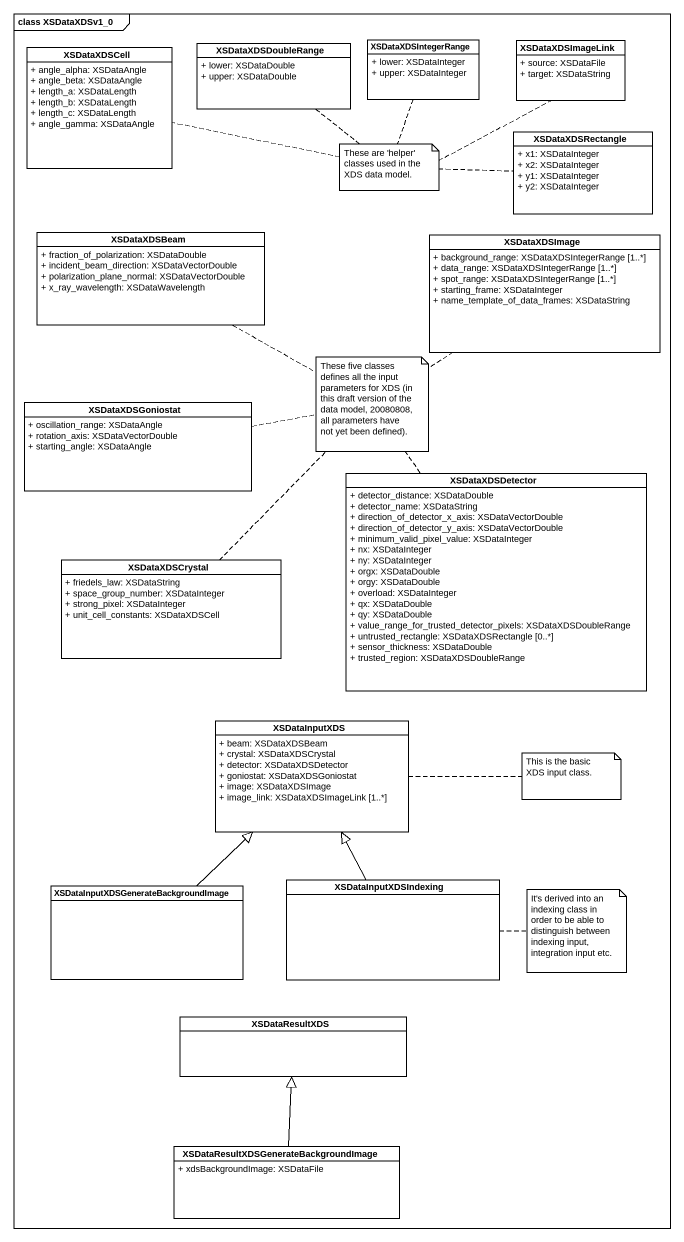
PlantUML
@startuml
mainframe class XSDataXDSv1_0
hide circle
hide empty members
skinparam classAttributeIconSize 0
class XSDataXDSCell {
  + angle_alpha: XSDataAngle
  + angle_beta: XSDataAngle
  + length_a: XSDataLength
  + length_b: XSDataLength
  + length_c: XSDataLength
  + angle_gamma: XSDataAngle
}
class XSDataXDSDoubleRange {
  + lower: XSDataDouble
  + upper: XSDataDouble
}
class XSDataXDSIntegerRange {
  + lower: XSDataInteger
  + upper: XSDataInteger
}
class XSDataXDSImageLink {
  + source: XSDataFile
  + target: XSDataString
}
class XSDataXDSRectangle {
  + x1: XSDataInteger
  + x2: XSDataInteger
  + y1: XSDataInteger
  + y2: XSDataInteger
}
class XSDataXDSBeam {
  + fraction_of_polarization: XSDataDouble
  + incident_beam_direction: XSDataVectorDouble
  + polarization_plane_normal: XSDataVectorDouble
  + x_ray_wavelength: XSDataWavelength
}
class XSDataXDSImage {
  + background_range: XSDataXDSIntegerRange [1..*]
  + data_range: XSDataXDSIntegerRange [1..*]
  + spot_range: XSDataXDSIntegerRange [1..*]
  + starting_frame: XSDataInteger
  + name_template_of_data_frames: XSDataString
}
class XSDataXDSGoniostat {
  + oscillation_range: XSDataAngle
  + rotation_axis: XSDataVectorDouble
  + starting_angle: XSDataAngle
}
class XSDataXDSDetector {
  + detector_distance: XSDataDouble
  + detector_name: XSDataString
  + direction_of_detector_x_axis: XSDataVectorDouble
  + direction_of_detector_y_axis: XSDataVectorDouble
  + minimum_valid_pixel_value: XSDataInteger
  + nx: XSDataInteger
  + ny: XSDataInteger
  + orgx: XSDataDouble
  + orgy: XSDataDouble
  + overload: XSDataInteger
  + qx: XSDataDouble
  + qy: XSDataDouble
  + value_range_for_trusted_detector_pixels: XSDataXDSDoubleRange
  + untrusted_rectangle: XSDataXDSRectangle [0..*]
  + sensor_thickness: XSDataDouble
  + trusted_region: XSDataXDSDoubleRange
}
class XSDataXDSCrystal {
  + friedels_law: XSDataString
  + space_group_number: XSDataInteger
  + strong_pixel: XSDataInteger
  + unit_cell_constants: XSDataXDSCell
}
class XSDataInputXDS {
  + beam: XSDataXDSBeam
  + crystal: XSDataXDSCrystal
  + detector: XSDataXDSDetector
  + goniostat: XSDataXDSGoniostat
  + image: XSDataXDSImage
  + image_link: XSDataXDSImageLink [1..*]
}
class "XSDataInputXDSGenerateBackgroundImage" as XSDataInputXDSGenerateBackgr
class XSDataInputXDSIndexing
class XSDataResultXDS
class "XSDataResultXDSGenerateBackgroundImage" as XSDataResultXDSGenerateBackg {
  + xdsBackgroundImage: XSDataFile
}
XSDataInputXDSGenerateBackgr -up-|> XSDataInputXDS
XSDataInputXDSIndexing -up-|> XSDataInputXDS
XSDataResultXDSGenerateBackg -up-|> XSDataResultXDS
note as N1
  These are 'helper' classes used in the XDS data model.
end note
N1 .. XSDataXDSRectangle
N1 .. XSDataXDSDoubleRange
N1 .. XSDataXDSIntegerRange
N1 .. XSDataXDSImageLink
N1 .. XSDataXDSCell
note as N2
  These five classes defines all the input parameters for XDS (in this draft version of the data model, 20080808, all parameters have not yet been defined).
end note
N2 .. XSDataXDSBeam
N2 .. XSDataXDSGoniostat
N2 .. XSDataXDSDetector
N2 .. XSDataXDSCrystal
N2 .. XSDataXDSImage
note right of XSDataInputXDS : This is the basic XDS input class.
note right of XSDataInputXDSIndexing : It's derived into an indexing class in order to be able to distinguish between indexing input, integration input etc.
@enduml
